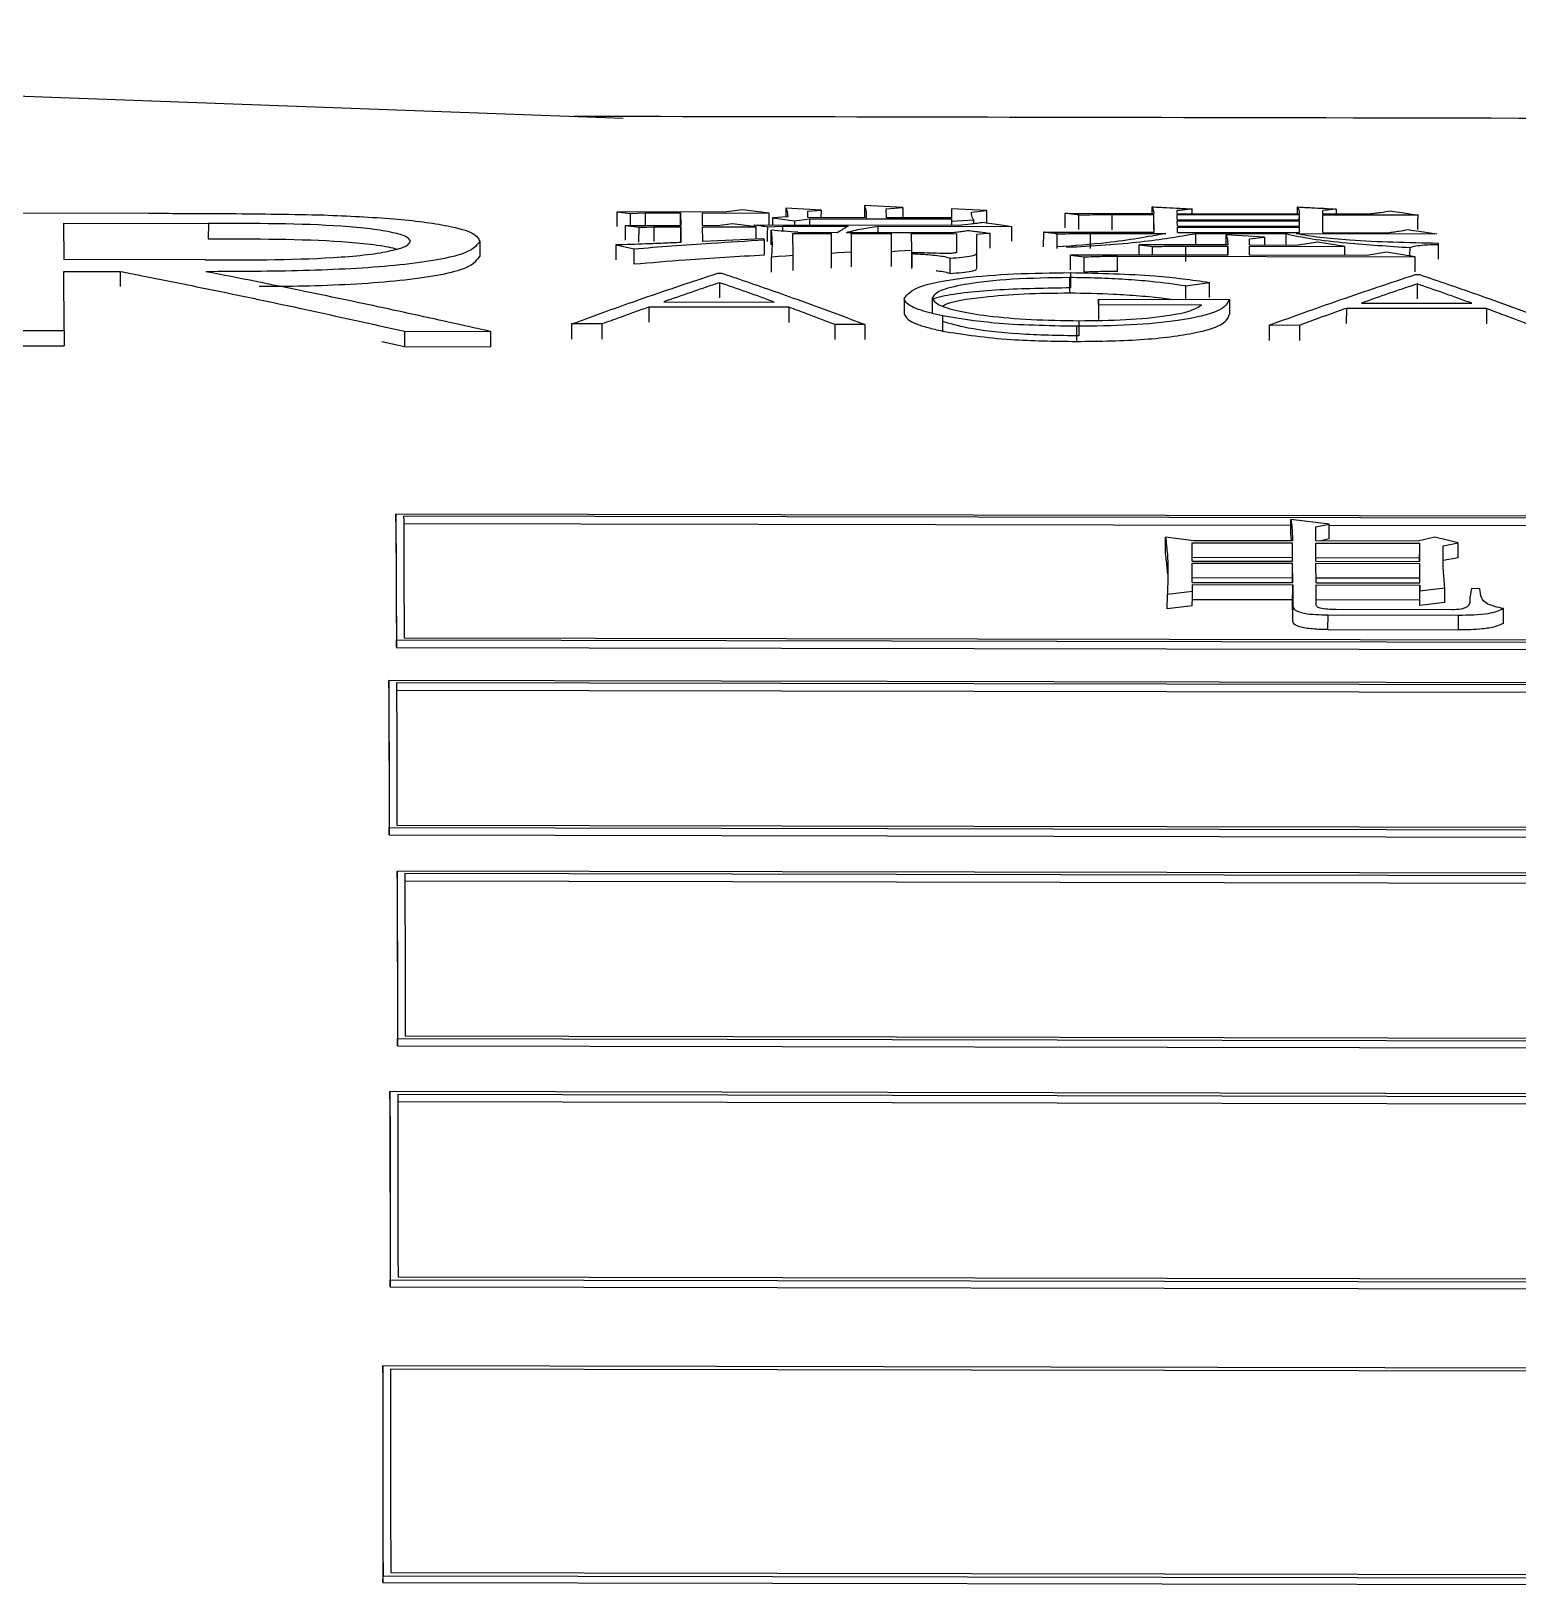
# Model space of a CAD drawing. Header units: millimetres. Extents: x 2320 to 4000, y 933 to 2121.
# Drawn here: x 2699.33 to 2708.94, y 1947.5 to 1957.56 of the extents above; entities that cross this region are included whole.
import ezdxf

# ---------------------------------------------------------------- set-up
doc = ezdxf.new("R2010")
doc.units = ezdxf.units.MM

msp = doc.modelspace()

# ---------------------------------------------------------------- linework, layer by layer
at = {"color": 7, "linetype": 'Continuous', "lineweight": 25}
for p, q in [((2687.841, 1957.558), (2703.156, 1956.994)), ((2704.965, 1956.418), (2704.716, 1956.431)), ((2704.716, 1956.431), (2704.716, 1956.351)), ((2704.857, 1956.409), (2704.965, 1956.418)), ((2706.577, 1956.379), (2706.577, 1956.421)), ((2707.518, 1956.377), (2707.518, 1956.421)), ((2699.085, 1956.382), (2700.085, 1956.38)), ((2699.534, 1956.315), (2700.472, 1956.313)), ((2699.534, 1956.315), (2699.536, 1956.082)), ((2700.472, 1956.313), (2700.471, 1956.214)), ((2703.116, 1956.389), (2703.203, 1956.378)), ((2703.808, 1956.388), (2703.116, 1956.389)), ((2703.116, 1956.295), (2703.116, 1956.389)), ((2703.202, 1956.3), (2703.203, 1956.378)), ((2703.3, 1956.382), (2703.527, 1956.382)), ((2703.3, 1956.3), (2703.3, 1956.382)), ((2703.527, 1956.382), (2703.528, 1956.3)), ((2703.668, 1956.382), (2704.1, 1956.381)), ((2703.669, 1956.3), (2703.668, 1956.382)), ((2703.927, 1956.403), (2703.808, 1956.388)), ((2704.1, 1956.381), (2703.927, 1956.403)), ((2704.22, 1956.356), (2704.122, 1956.351)), ((2704.122, 1956.351), (2704.122, 1956.304)), ((2704.122, 1956.351), (2704.263, 1956.332)), ((2704.436, 1956.399), (2704.208, 1956.413)), ((2704.208, 1956.413), (2704.208, 1956.355)), ((2704.263, 1956.332), (2704.36, 1956.345)), ((2704.263, 1956.332), (2704.263, 1956.304)), ((2704.349, 1956.394), (2704.436, 1956.399)), ((2704.35, 1956.352), (2704.349, 1956.394)), ((2704.728, 1956.351), (2704.35, 1956.352)), ((2704.36, 1956.345), (2704.36, 1956.304)), ((2704.36, 1956.345), (2705.28, 1956.343)), ((2704.436, 1956.399), (2704.435, 1956.351)), ((2704.858, 1956.351), (2704.857, 1956.409)), ((2705.28, 1956.35), (2704.858, 1956.351)), ((2705.279, 1956.409), (2705.28, 1956.35)), ((2705.506, 1956.397), (2705.279, 1956.409)), ((2705.279, 1956.409), (2705.279, 1956.35)), ((2705.28, 1956.343), (2705.28, 1956.302)), ((2705.28, 1956.343), (2705.28, 1956.329)), ((2705.28, 1956.329), (2705.421, 1956.337)), ((2705.28, 1956.329), (2705.28, 1956.302)), ((2705.409, 1956.386), (2705.506, 1956.397)), ((2705.421, 1956.337), (2705.421, 1956.314)), ((2706.015, 1956.38), (2706.588, 1956.379)), ((2706.015, 1956.285), (2706.015, 1956.38)), ((2706.102, 1956.274), (2706.102, 1956.369)), ((2706.318, 1956.373), (2706.588, 1956.372)), ((2706.318, 1956.273), (2706.318, 1956.373)), ((2706.59, 1956.257), (2706.588, 1956.372)), ((2706.588, 1956.277), (2706.588, 1956.372)), ((2706.74, 1956.378), (2706.74, 1956.397)), ((2706.74, 1956.378), (2707.529, 1956.377)), ((2706.74, 1956.372), (2707.53, 1956.37)), ((2706.74, 1956.339), (2706.74, 1956.372)), ((2706.74, 1956.339), (2707.53, 1956.337)), ((2706.74, 1956.332), (2707.53, 1956.33)), ((2706.741, 1956.298), (2706.74, 1956.332)), ((2706.837, 1956.378), (2706.837, 1956.408)), ((2707.529, 1956.337), (2707.53, 1956.37)), ((2707.53, 1956.337), (2707.53, 1956.37)), ((2707.53, 1956.297), (2707.53, 1956.33)), ((2707.53, 1956.297), (2707.53, 1956.33)), ((2707.681, 1956.377), (2707.681, 1956.398)), ((2707.681, 1956.377), (2707.984, 1956.376)), ((2707.681, 1956.37), (2708.298, 1956.369)), ((2707.682, 1956.255), (2707.681, 1956.37)), ((2707.767, 1956.407), (2707.767, 1956.377)), ((2703.171, 1956.301), (2703.258, 1956.289)), ((2703.171, 1956.301), (2703.528, 1956.3)), ((2703.171, 1956.205), (2703.171, 1956.301)), ((2703.257, 1956.194), (2703.258, 1956.289)), ((2703.355, 1956.293), (2703.528, 1956.293)), ((2703.355, 1956.198), (2703.355, 1956.293)), ((2703.528, 1956.293), (2703.529, 1956.191)), ((2703.766, 1956.299), (2703.669, 1956.3)), ((2703.669, 1956.292), (2704.015, 1956.292)), ((2703.67, 1956.197), (2703.669, 1956.292)), ((2704.059, 1956.214), (2703.67, 1956.197)), ((2703.863, 1956.312), (2703.766, 1956.299)), ((2704.015, 1956.292), (2703.863, 1956.312)), ((2704.004, 1956.305), (2705.324, 1956.302)), ((2704.004, 1956.293), (2704.004, 1956.305)), ((2704.015, 1956.212), (2704.015, 1956.292)), ((2704.07, 1956.208), (2704.059, 1956.214)), ((2704.112, 1956.175), (2704.112, 1956.27)), ((2704.188, 1956.297), (2704.61, 1956.296)), ((2704.188, 1956.264), (2704.188, 1956.297)), ((2704.253, 1956.249), (2704.502, 1956.249)), ((2704.254, 1956.106), (2704.253, 1956.249)), ((2704.286, 1956.257), (2704.545, 1956.256)), ((2704.503, 1956.12), (2704.502, 1956.249)), ((2704.502, 1956.153), (2704.502, 1956.249)), ((2704.599, 1956.256), (2705.281, 1956.255)), ((2704.632, 1956.249), (2704.891, 1956.248)), ((2704.633, 1956.129), (2704.632, 1956.249)), ((2704.804, 1956.256), (2704.805, 1956.296)), ((2704.805, 1956.296), (2705.67, 1956.294)), ((2704.892, 1956.131), (2704.891, 1956.248)), ((2704.891, 1956.153), (2704.891, 1956.248)), ((2705.021, 1956.248), (2705.313, 1956.247)), ((2705.022, 1956.139), (2705.021, 1956.248)), ((2705.314, 1956.128), (2705.313, 1956.247)), ((2705.313, 1956.152), (2705.313, 1956.247)), ((2705.444, 1956.123), (2705.443, 1956.243)), ((2705.875, 1956.163), (2705.876, 1956.258)), ((2705.876, 1956.258), (2706.59, 1956.257)), ((2705.962, 1956.151), (2705.962, 1956.246)), ((2706.178, 1956.151), (2706.179, 1956.25)), ((2706.179, 1956.25), (2706.665, 1956.249)), ((2706.741, 1956.298), (2707.53, 1956.297)), ((2706.741, 1956.291), (2707.53, 1956.289)), ((2706.741, 1956.256), (2706.741, 1956.291)), ((2706.741, 1956.256), (2707.531, 1956.255)), ((2706.86, 1956.176), (2706.86, 1956.249)), ((2706.86, 1956.249), (2707.444, 1956.248)), ((2707.304, 1956.226), (2707.055, 1956.241)), ((2707.055, 1956.175), (2707.055, 1956.241)), ((2707.207, 1956.214), (2707.304, 1956.226)), ((2707.207, 1956.175), (2707.207, 1956.214)), ((2707.304, 1956.226), (2707.304, 1956.175)), ((2707.444, 1956.174), (2707.444, 1956.248)), ((2707.509, 1956.248), (2708.418, 1956.246)), ((2707.531, 1956.255), (2707.53, 1956.289)), ((2707.53, 1956.255), (2707.53, 1956.289)), ((2707.682, 1956.255), (2708.104, 1956.254)), ((2702.227, 1956.198), (2702.227, 1956.1)), ((2703.107, 1956.175), (2703.107, 1956.079)), ((2703.107, 1956.175), (2703.226, 1956.149)), ((2703.226, 1956.05), (2703.226, 1956.149)), ((2704.069, 1956.112), (2704.07, 1956.208)), ((2704.503, 1956.024), (2704.503, 1956.12)), ((2704.892, 1956.035), (2704.892, 1956.131)), ((2705.022, 1956.125), (2705.022, 1956.119)), ((2705.022, 1956.125), (2705.022, 1956.029)), ((2705.022, 1956.023), (2705.022, 1956.119)), ((2705.444, 1956.027), (2705.444, 1956.123)), ((2706.493, 1956.176), (2706.58, 1956.164)), ((2707.066, 1956.175), (2706.493, 1956.176)), ((2706.493, 1956.11), (2706.493, 1956.176)), ((2706.58, 1956.109), (2706.58, 1956.164)), ((2706.796, 1956.168), (2707.066, 1956.168)), ((2706.796, 1956.069), (2706.796, 1956.168)), ((2707.066, 1956.168), (2707.067, 1956.109)), ((2707.066, 1956.109), (2707.066, 1956.168)), ((2707.207, 1956.175), (2707.521, 1956.174)), ((2707.207, 1956.167), (2707.824, 1956.166)), ((2707.208, 1956.108), (2707.207, 1956.167)), ((2707.65, 1956.194), (2707.521, 1956.174)), ((2707.824, 1956.166), (2707.65, 1956.194)), ((2707.823, 1956.107), (2707.824, 1956.166)), ((2708.094, 1956.129), (2707.965, 1956.107)), ((2708.279, 1956.098), (2708.094, 1956.129)), ((2708.429, 1956.179), (2708.429, 1956.185)), ((2708.429, 1956.083), (2708.429, 1956.179)), ((2700.452, 1956.079), (2699.536, 1956.082)), ((2704.114, 1956), (2704.114, 1956.097)), ((2705.271, 1955.993), (2705.271, 1956.09)), ((2706.05, 1956.014), (2706.05, 1956.11)), ((2706.05, 1956.11), (2706.137, 1956.098)), ((2707.067, 1956.109), (2706.05, 1956.11)), ((2706.137, 1956.001), (2706.137, 1956.098)), ((2706.353, 1956.003), (2706.353, 1956.102)), ((2706.353, 1956.102), (2708.279, 1956.098)), ((2707.965, 1956.107), (2707.208, 1956.108)), ((2699.537, 1956.004), (2699.901, 1956.004)), ((2699.54, 1955.621), (2699.537, 1956.004)), ((2699.901, 1956.004), (2699.901, 1955.907)), ((2703.768, 1955.992), (2703.794, 1955.992)), ((2703.779, 1955.931), (2703.779, 1955.834)), ((2706.043, 1955.964), (2706.043, 1955.865)), ((2706.049, 1955.996), (2706.049, 1955.897)), ((2706.794, 1955.91), (2706.948, 1955.933)), ((2706.948, 1955.836), (2706.948, 1955.933)), ((2708.281, 1955.984), (2708.306, 1955.984)), ((2708.292, 1955.923), (2708.292, 1955.826)), ((2704.974, 1955.83), (2704.974, 1955.732)), ((2705.154, 1955.831), (2705.154, 1955.733)), ((2706.231, 1955.79), (2706.231, 1955.824)), ((2706.231, 1955.824), (2707.077, 1955.822)), ((2706.231, 1955.824), (2706.231, 1955.726)), ((2707.077, 1955.822), (2707.077, 1955.725)), ((2703.321, 1955.773), (2703.321, 1955.676)), ((2704.228, 1955.772), (2703.321, 1955.773)), ((2703.418, 1955.808), (2704.133, 1955.806)), ((2705.22, 1955.716), (2705.22, 1955.618)), ((2706.231, 1955.79), (2706.898, 1955.788)), ((2706.231, 1955.79), (2706.231, 1955.692)), ((2707.834, 1955.765), (2707.833, 1955.667)), ((2708.74, 1955.763), (2707.834, 1955.765)), ((2707.931, 1955.799), (2708.646, 1955.798)), ((2699.091, 1955.622), (2699.54, 1955.621)), ((2701.741, 1955.617), (2701.741, 1955.519)), ((2701.741, 1955.617), (2702.296, 1955.616)), ((2702.822, 1955.664), (2702.821, 1955.566)), ((2703.018, 1955.664), (2702.822, 1955.664)), ((2704.524, 1955.661), (2704.524, 1955.563)), ((2704.719, 1955.661), (2704.524, 1955.661)), ((2706.087, 1955.649), (2706.087, 1955.551)), ((2706.103, 1955.685), (2706.103, 1955.587)), ((2707.53, 1955.655), (2707.334, 1955.656)), ((2707.334, 1955.656), (2707.334, 1955.558)), ((2699.091, 1955.523), (2699.539, 1955.523)), ((2701.594, 1955.551), (2701.741, 1955.519)), ((2701.741, 1955.519), (2702.296, 1955.517)), ((2723.668, 1954.393), (2701.685, 1954.434)), ((2723.618, 1954.381), (2701.735, 1954.422)), ((2701.685, 1954.384), (2701.688, 1953.572)), ((2701.735, 1954.374), (2707.474, 1954.363)), ((2707.723, 1954.37), (2707.474, 1954.399)), ((2707.636, 1954.352), (2707.723, 1954.37)), ((2707.637, 1954.261), (2707.636, 1954.352)), ((2707.723, 1954.362), (2710.752, 1954.357)), ((2706.847, 1954.262), (2706.663, 1954.286)), ((2706.836, 1954.249), (2707.485, 1954.248)), ((2706.837, 1954.131), (2706.836, 1954.249)), ((2707.485, 1954.261), (2706.847, 1954.262)), ((2707.486, 1954.13), (2707.485, 1954.248)), ((2708.297, 1954.259), (2707.637, 1954.261)), ((2707.637, 1954.247), (2708.308, 1954.246)), ((2707.637, 1954.13), (2707.637, 1954.247)), ((2707.723, 1954.274), (2707.659, 1954.26)), ((2708.405, 1954.285), (2708.297, 1954.259)), ((2708.308, 1954.128), (2708.308, 1954.246)), ((2708.556, 1954.248), (2708.405, 1954.285)), ((2708.459, 1954.23), (2708.556, 1954.248)), ((2707.485, 1954.151), (2706.837, 1954.153)), ((2706.837, 1954.131), (2707.486, 1954.13)), ((2706.837, 1954.118), (2707.486, 1954.116)), ((2706.837, 1953.992), (2706.837, 1954.118)), ((2707.485, 1954.13), (2707.485, 1954.151)), ((2707.487, 1953.991), (2707.486, 1954.116)), ((2708.307, 1954.15), (2707.637, 1954.151)), ((2707.637, 1954.13), (2708.308, 1954.128)), ((2707.637, 1954.116), (2708.308, 1954.115)), ((2707.638, 1953.99), (2707.637, 1954.116)), ((2708.307, 1954.128), (2708.307, 1954.15)), ((2708.309, 1953.989), (2708.308, 1954.115)), ((2708.556, 1954.152), (2708.459, 1954.134)), ((2707.486, 1954.02), (2706.837, 1954.022)), ((2707.486, 1953.991), (2707.486, 1954.02)), ((2708.308, 1954.019), (2707.637, 1954.02)), ((2708.308, 1953.989), (2708.308, 1954.019)), ((2706.675, 1953.821), (2706.676, 1953.917)), ((2706.676, 1953.917), (2706.838, 1953.936)), ((2706.837, 1953.992), (2707.487, 1953.991)), ((2706.838, 1953.978), (2707.487, 1953.977)), ((2706.838, 1953.936), (2706.838, 1953.978)), ((2707.487, 1953.977), (2707.487, 1953.84)), ((2707.638, 1953.99), (2708.309, 1953.989)), ((2707.638, 1953.977), (2708.309, 1953.975)), ((2707.639, 1953.848), (2707.638, 1953.977)), ((2708.309, 1953.975), (2708.309, 1953.939)), ((2708.309, 1953.939), (2708.471, 1953.958)), ((2708.309, 1953.843), (2708.309, 1953.939)), ((2708.698, 1953.952), (2708.644, 1953.953)), ((2706.837, 1953.841), (2706.675, 1953.821)), ((2706.838, 1953.882), (2707.486, 1953.881)), ((2707.487, 1953.744), (2707.486, 1953.881)), ((2707.487, 1953.744), (2707.487, 1953.84)), ((2707.638, 1953.881), (2708.308, 1953.879)), ((2708.515, 1953.815), (2707.768, 1953.817)), ((2708.309, 1953.843), (2708.308, 1953.879)), ((2708.471, 1953.863), (2708.309, 1953.843)), ((2708.85, 1953.727), (2708.85, 1953.823)), ((2707.714, 1953.687), (2707.715, 1953.783)), ((2707.715, 1953.783), (2708.558, 1953.781)), ((2708.558, 1953.685), (2708.558, 1953.781)), ((2701.688, 1953.573), (2701.688, 1953.621)), ((2701.688, 1953.621), (2723.671, 1953.58)), ((2701.738, 1953.634), (2723.621, 1953.593)), ((2707.714, 1953.687), (2708.558, 1953.685)), ((2701.688, 1953.572), (2723.671, 1953.531)), ((2723.622, 1953.317), (2701.639, 1953.358)), ((2701.639, 1953.309), (2701.642, 1952.36)), ((2723.572, 1953.303), (2701.689, 1953.344)), ((2701.689, 1953.296), (2723.572, 1953.255)), ((2701.642, 1952.36), (2701.642, 1952.407)), ((2701.642, 1952.407), (2723.625, 1952.366)), ((2701.692, 1952.423), (2723.575, 1952.382)), ((2701.642, 1952.36), (2723.625, 1952.319)), ((2701.693, 1952.079), (2701.693, 1952.125)), ((2723.676, 1952.084), (2701.693, 1952.125)), ((2723.626, 1952.068), (2701.743, 1952.109)), ((2701.693, 1952.078), (2701.696, 1950.996)), ((2701.743, 1952.062), (2723.626, 1952.022)), ((2701.696, 1950.996), (2701.696, 1951.042)), ((2701.696, 1951.042), (2723.679, 1951.001)), ((2701.696, 1950.996), (2723.679, 1950.955)), ((2701.746, 1951.059), (2723.629, 1951.018)), ((2723.629, 1950.658), (2701.646, 1950.699)), ((2701.646, 1950.653), (2701.649, 1949.437)), ((2701.696, 1950.635), (2723.579, 1950.594)), ((2723.579, 1950.64), (2701.697, 1950.68)), ((2701.649, 1949.482), (2723.632, 1949.442)), ((2701.649, 1949.437), (2701.649, 1949.482)), ((2701.699, 1949.502), (2723.582, 1949.461)), ((2701.649, 1949.437), (2723.632, 1949.397)), ((2713.582, 1948.903), (2701.6, 1948.925)), ((2701.6, 1948.881), (2701.601, 1947.525)), ((2713.533, 1948.883), (2701.65, 1948.905)), ((2701.601, 1947.525), (2701.602, 1947.568)), ((2701.602, 1947.568), (2713.584, 1947.546)), ((2701.652, 1947.59), (2713.534, 1947.568)), ((2701.601, 1947.525), (2713.584, 1947.503))]:
    msp.add_line(p, q, dxfattribs=at)
at = {"color": 7, "linetype": 'Continuous', "lineweight": 25, "flags": 128}
for points in [[(2704.965, 1956.418), (2704.965, 1956.362), (2704.965, 1956.35)], [(2703.203, 1956.378), (2703.251, 1956.38), (2703.3, 1956.382)], [(2703.527, 1956.3), (2703.527, 1956.338), (2703.527, 1956.382)], [(2704.1, 1956.304), (2704.1, 1956.337), (2704.1, 1956.381)], [(2705.506, 1956.397), (2705.506, 1956.341), (2705.506, 1956.319)], [(2708.297, 1956.274), (2708.297, 1956.325), (2708.298, 1956.369)], [(2703.258, 1956.289), (2703.306, 1956.291), (2703.355, 1956.293)], [(2703.528, 1956.198), (2703.528, 1956.249), (2703.528, 1956.293)], [(2704.09, 1956.198), (2704.09, 1956.25), (2704.091, 1956.293)], [(2704.091, 1956.293), (2704.139, 1956.295), (2704.188, 1956.297)], [(2705.53, 1956.25), (2705.508, 1956.248), (2705.486, 1956.246), (2705.465, 1956.244), (2705.443, 1956.243)], [(2705.529, 1956.155), (2705.53, 1956.206), (2705.53, 1956.25)], [(2705.67, 1956.199), (2705.67, 1956.251), (2705.67, 1956.294)], [(2704.633, 1956.129), (2704.587, 1956.126), (2704.545, 1956.123), (2704.503, 1956.12)], [(2704.633, 1956.033), (2704.633, 1956.085), (2704.633, 1956.129)], [(2705.022, 1956.139), (2704.975, 1956.136), (2704.934, 1956.134), (2704.892, 1956.131)], [(2705.022, 1956.043), (2705.022, 1956.096), (2705.022, 1956.139)], [(2708.245, 1956.104), (2708.245, 1956.114), (2708.246, 1956.158)], [(2704.254, 1956.106), (2704.208, 1956.103), (2704.161, 1956.1), (2704.114, 1956.097)], [(2704.254, 1956.01), (2704.254, 1956.062), (2704.254, 1956.106)], [(2708.278, 1956.002), (2708.278, 1956.055), (2708.279, 1956.098)], [(2706.794, 1955.91), (2706.794, 1955.861), (2706.794, 1955.823)], [(2704.228, 1955.772), (2704.227, 1955.717), (2704.227, 1955.674)], [(2708.74, 1955.763), (2708.74, 1955.708), (2708.74, 1955.665)], [(2699.54, 1955.621), (2699.539, 1955.566), (2699.539, 1955.523)], [(2702.296, 1955.616), (2702.296, 1955.561), (2702.296, 1955.517)], [(2703.018, 1955.664), (2703.017, 1955.609), (2703.017, 1955.566)], [(2704.719, 1955.661), (2704.719, 1955.606), (2704.719, 1955.563)], [(2707.53, 1955.655), (2707.53, 1955.6), (2707.53, 1955.557)], [(2701.685, 1954.385), (2701.685, 1954.412), (2701.685, 1954.434)], [(2707.474, 1954.303), (2707.474, 1954.357), (2707.474, 1954.399)], [(2707.723, 1954.274), (2707.723, 1954.328), (2707.723, 1954.37)], [(2706.663, 1954.19), (2706.663, 1954.244), (2706.663, 1954.286)], [(2707.485, 1954.151), (2707.485, 1954.205), (2707.485, 1954.248)], [(2708.307, 1954.15), (2708.308, 1954.204), (2708.308, 1954.246)], [(2708.556, 1954.152), (2708.556, 1954.206), (2708.556, 1954.248)], [(2707.486, 1954.02), (2707.486, 1954.074), (2707.486, 1954.116)], [(2708.308, 1954.019), (2708.308, 1954.073), (2708.308, 1954.115)], [(2706.837, 1953.841), (2706.838, 1953.894), (2706.838, 1953.936)], [(2707.486, 1953.881), (2707.487, 1953.935), (2707.487, 1953.977)], [(2708.308, 1953.879), (2708.309, 1953.933), (2708.309, 1953.975)], [(2708.471, 1953.863), (2708.471, 1953.916), (2708.471, 1953.958)], [(2701.639, 1953.31), (2701.639, 1953.337), (2701.639, 1953.358)], [(2701.646, 1950.653), (2701.646, 1950.678), (2701.646, 1950.699)], [(2701.6, 1948.881), (2701.6, 1948.906), (2701.6, 1948.925)]]:
    msp.add_lwpolyline(points, dxfattribs=at)
at = {"color": 7, "linetype": 'Continuous', "lineweight": 25}
for points, knots in [([(2724.854, 1956.966), (2722.813, 1956.97), (2716.985, 1956.98), (2709.634, 1956.992), (2704.337, 1957.003), (2702.833, 1957.006)], [0, 0, 0, 0, 0.278431, 0.79507, 1, 1, 1, 1]), ([(2704.716, 1956.431), (2704.721, 1956.417), (2704.726, 1956.396), (2704.728, 1956.369), (2704.728, 1956.357), (2704.728, 1956.351)], [0, 0, 0, 0, 0.563227, 0.781607, 1, 1, 1, 1]), ([(2706.577, 1956.421), (2706.579, 1956.417), (2706.583, 1956.408), (2706.587, 1956.393), (2706.588, 1956.384), (2706.588, 1956.379)], [0, 0, 0, 0, 0.319584, 0.659717, 1, 1, 1, 1]), ([(2706.577, 1956.421), (2706.608, 1956.42), (2706.667, 1956.417), (2706.754, 1956.412), (2706.809, 1956.409), (2706.837, 1956.408)], [0, 0, 0, 0, 0.360405, 0.680202, 1, 1, 1, 1]), ([(2707.518, 1956.421), (2707.521, 1956.416), (2707.525, 1956.407), (2707.528, 1956.392), (2707.529, 1956.382), (2707.529, 1956.377)], [0, 0, 0, 0, 0.314478, 0.657155, 1, 1, 1, 1]), ([(2707.518, 1956.421), (2707.549, 1956.419), (2707.606, 1956.416), (2707.689, 1956.412), (2707.741, 1956.409), (2707.767, 1956.407)], [0, 0, 0, 0, 0.374011, 0.687006, 1, 1, 1, 1]), ([(2700.085, 1956.38), (2700.144, 1956.38), (2700.32, 1956.379), (2700.699, 1956.378), (2701.017, 1956.373), (2701.218, 1956.369)], [0, 0, 0, 0, 0.155322, 0.465997, 1, 1, 1, 1]), ([(2701.779, 1956.199), (2701.774, 1956.209), (2701.763, 1956.229), (2701.668, 1956.256), (2701.527, 1956.28), (2701.147, 1956.314), (2700.771, 1956.314), (2700.472, 1956.313)], [0, 0, 0, 0, 0.1127199, 0.2273232, 0.3542171, 0.4847985, 1, 1, 1, 1]), ([(2701.218, 1956.369), (2701.374, 1956.362), (2701.681, 1956.349), (2702.015, 1956.305), (2702.202, 1956.253), (2702.219, 1956.216), (2702.227, 1956.198)], [0, 0, 0, 0, 0.291809, 0.574032, 0.788676, 1, 1, 1, 1]), ([(2704.208, 1956.413), (2704.21, 1956.407), (2704.214, 1956.397), (2704.219, 1956.378), (2704.219, 1956.364), (2704.22, 1956.356)], [0, 0, 0, 0, 0.284728, 0.569467, 1, 1, 1, 1]), ([(2705.324, 1956.302), (2705.351, 1956.305), (2705.391, 1956.31), (2705.445, 1956.317), (2705.472, 1956.32), (2705.486, 1956.322)], [0, 0, 0, 0, 0.5, 0.75, 1, 1, 1, 1]), ([(2705.421, 1956.337), (2705.418, 1956.343), (2705.413, 1956.355), (2705.409, 1956.371), (2705.409, 1956.381), (2705.409, 1956.386)], [0, 0, 0, 0, 0.370983, 0.685388, 1, 1, 1, 1]), ([(2705.486, 1956.322), (2705.509, 1956.318), (2705.552, 1956.312), (2705.613, 1956.303), (2705.651, 1956.297), (2705.67, 1956.294)], [0, 0, 0, 0, 0.382288, 0.691144, 1, 1, 1, 1]), ([(2706.102, 1956.369), (2706.089, 1956.37), (2706.069, 1956.373), (2706.04, 1956.377), (2706.023, 1956.379), (2706.015, 1956.38)], [0, 0, 0, 0, 0.428361, 0.71418, 1, 1, 1, 1]), ([(2706.102, 1956.369), (2706.141, 1956.37), (2706.213, 1956.372), (2706.286, 1956.372), (2706.318, 1956.373)], [0, 0, 0, 0, 0.558835, 1, 1, 1, 1]), ([(2706.837, 1956.408), (2706.824, 1956.406), (2706.801, 1956.404), (2706.769, 1956.4), (2706.749, 1956.398), (2706.74, 1956.397)], [0, 0, 0, 0, 0.400148, 0.700074, 1, 1, 1, 1]), ([(2707.767, 1956.407), (2707.76, 1956.407), (2707.746, 1956.405), (2707.724, 1956.403), (2707.702, 1956.4), (2707.688, 1956.399), (2707.681, 1956.398)], [0, 0, 0, 0, 0.25, 0.5, 0.75, 1, 1, 1, 1]), ([(2707.984, 1956.376), (2707.996, 1956.378), (2708.02, 1956.381), (2708.066, 1956.387), (2708.101, 1956.392), (2708.124, 1956.395)], [0, 0, 0, 0, 0.25461, 0.509219, 1, 1, 1, 1]), ([(2708.124, 1956.395), (2708.147, 1956.391), (2708.187, 1956.385), (2708.245, 1956.377), (2708.28, 1956.371), (2708.298, 1956.369)], [0, 0, 0, 0, 0.393554, 0.696777, 1, 1, 1, 1]), ([(2700.471, 1956.214), (2700.773, 1956.215), (2701.15, 1956.215), (2701.524, 1956.181), (2701.643, 1956.163), (2701.681, 1956.151), (2701.689, 1956.148)], [0, 0, 0, 0, 0.64047, 0.802747, 0.960385, 1, 1, 1, 1]), ([(2704.004, 1956.305), (2704.018, 1956.303), (2704.047, 1956.299), (2704.076, 1956.295), (2704.091, 1956.293)], [0, 0, 0, 0, 0.5, 1, 1, 1, 1]), ([(2704.112, 1956.27), (2704.114, 1956.26), (2704.117, 1956.227), (2704.12, 1956.17), (2704.116, 1956.121), (2704.114, 1956.097)], [0, 0, 0, 0, 0.183884, 0.591879, 1, 1, 1, 1]), ([(2704.286, 1956.257), (2704.257, 1956.259), (2704.199, 1956.263), (2704.141, 1956.268), (2704.112, 1956.27)], [0, 0, 0, 0, 0.5, 1, 1, 1, 1]), ([(2704.61, 1956.296), (2704.599, 1956.29), (2704.577, 1956.276), (2704.556, 1956.263), (2704.545, 1956.256)], [0, 0, 0, 0, 0.5, 1, 1, 1, 1]), ([(2704.599, 1956.256), (2704.631, 1956.264), (2704.687, 1956.279), (2704.768, 1956.291), (2704.805, 1956.296)], [0, 0, 0, 0, 0.556261, 1, 1, 1, 1]), ([(2705.281, 1956.255), (2705.293, 1956.256), (2705.317, 1956.26), (2705.353, 1956.264), (2705.377, 1956.267), (2705.389, 1956.269)], [0, 0, 0, 0, 0.3426926, 0.6713463, 1, 1, 1, 1]), ([(2705.389, 1956.269), (2705.401, 1956.267), (2705.426, 1956.264), (2705.473, 1956.258), (2705.507, 1956.253), (2705.53, 1956.25)], [0, 0, 0, 0, 0.2636067, 0.5272133, 1, 1, 1, 1]), ([(2705.962, 1956.246), (2705.95, 1956.248), (2705.929, 1956.251), (2705.9, 1956.255), (2705.884, 1956.257), (2705.876, 1956.258)], [0, 0, 0, 0, 0.428361, 0.71418, 1, 1, 1, 1]), ([(2705.962, 1956.246), (2706.002, 1956.247), (2706.073, 1956.25), (2706.146, 1956.25), (2706.179, 1956.25)], [0, 0, 0, 0, 0.558835, 1, 1, 1, 1]), ([(2706.665, 1956.249), (2706.548, 1956.227), (2706.353, 1956.191), (2706.073, 1956.17), (2705.962, 1956.162)], [0, 0, 0, 0, 0.602165, 1, 1, 1, 1]), ([(2706.024, 1956.16), (2706.192, 1956.17), (2706.518, 1956.19), (2706.748, 1956.23), (2706.86, 1956.249)], [0, 0, 0, 0, 0.513657, 1, 1, 1, 1]), ([(2707.055, 1956.241), (2707.058, 1956.23), (2707.064, 1956.214), (2707.066, 1956.192), (2707.066, 1956.181), (2707.066, 1956.175)], [0, 0, 0, 0, 0.4948491, 0.7474119, 1, 1, 1, 1]), ([(2707.444, 1956.248), (2707.496, 1956.236), (2707.601, 1956.213), (2707.883, 1956.183), (2708.108, 1956.167), (2708.246, 1956.158)], [0, 0, 0, 0, 0.271719, 0.55196, 1, 1, 1, 1]), ([(2708.429, 1956.185), (2708.233, 1956.189), (2707.961, 1956.195), (2707.656, 1956.222), (2707.558, 1956.239), (2707.509, 1956.248)], [0, 0, 0, 0, 0.568218, 0.786772, 1, 1, 1, 1]), ([(2708.104, 1956.254), (2708.115, 1956.256), (2708.138, 1956.259), (2708.182, 1956.266), (2708.213, 1956.271), (2708.234, 1956.274)], [0, 0, 0, 0, 0.264853, 0.529706, 1, 1, 1, 1]), ([(2708.234, 1956.274), (2708.257, 1956.27), (2708.3, 1956.264), (2708.361, 1956.255), (2708.399, 1956.249), (2708.418, 1956.246)], [0, 0, 0, 0, 0.382288, 0.691144, 1, 1, 1, 1]), ([(2700.452, 1956.079), (2700.757, 1956.078), (2701.139, 1956.078), (2701.528, 1956.114), (2701.672, 1956.14), (2701.763, 1956.169), (2701.774, 1956.189), (2701.779, 1956.199)], [0, 0, 0, 0, 0.51513, 0.645771, 0.772701, 0.88717, 1, 1, 1, 1]), ([(2702.227, 1956.198), (2702.205, 1956.169), (2702.17, 1956.124), (2701.932, 1956.072), (2701.602, 1956.03), (2701.086, 1956.004), (2700.667, 1956.003), (2700.456, 1956.002)], [0, 0, 0, 0, 0.226303, 0.352527, 0.482339, 0.739087, 1, 1, 1, 1]), ([(2703.529, 1956.191), (2703.491, 1956.189), (2703.416, 1956.186), (2703.276, 1956.18), (2703.172, 1956.177), (2703.107, 1956.175)], [0, 0, 0, 0, 0.270954, 0.541932, 1, 1, 1, 1]), ([(2703.226, 1956.149), (2703.307, 1956.156), (2703.467, 1956.171), (2703.754, 1956.189), (2703.955, 1956.201), (2704.07, 1956.208)], [0, 0, 0, 0, 0.300714, 0.59903, 1, 1, 1, 1]), ([(2705.314, 1956.128), (2705.313, 1956.127), (2705.311, 1956.125), (2705.302, 1956.123), (2705.286, 1956.121), (2705.246, 1956.119), (2705.156, 1956.122), (2705.075, 1956.124), (2705.022, 1956.125)], [0, 0, 0, 0, 0.049797, 0.100838, 0.163849, 0.229314, 0.492568, 1, 1, 1, 1]), ([(2705.022, 1956.119), (2705.058, 1956.117), (2705.116, 1956.114), (2705.188, 1956.107), (2705.24, 1956.1), (2705.261, 1956.093), (2705.271, 1956.09)], [0, 0, 0, 0, 0.34869, 0.570906, 0.788288, 1, 1, 1, 1]), ([(2705.271, 1956.09), (2705.323, 1956.093), (2705.394, 1956.099), (2705.441, 1956.113), (2705.443, 1956.119), (2705.444, 1956.123)], [0, 0, 0, 0, 0.572838, 0.788051, 1, 1, 1, 1]), ([(2706.58, 1956.164), (2706.619, 1956.165), (2706.691, 1956.168), (2706.764, 1956.168), (2706.796, 1956.168)], [0, 0, 0, 0, 0.558835, 1, 1, 1, 1]), ([(2708.246, 1956.158), (2708.253, 1956.161), (2708.269, 1956.167), (2708.333, 1956.176), (2708.393, 1956.178), (2708.429, 1956.179)], [0, 0, 0, 0, 0.268716, 0.546829, 1, 1, 1, 1]), ([(2700.801, 1955.908), (2700.897, 1955.908), (2701.2, 1955.91), (2701.602, 1955.931), (2701.932, 1955.973), (2702.17, 1956.025), (2702.205, 1956.071), (2702.227, 1956.1)], [0, 0, 0, 0, 0.138201, 0.437734, 0.589124, 0.736275, 1, 1, 1, 1]), ([(2704.069, 1956.109), (2703.984, 1956.104), (2703.812, 1956.094), (2703.525, 1956.076), (2703.335, 1956.059), (2703.226, 1956.05)], [0, 0, 0, 0, 0.298424, 0.596867, 1, 1, 1, 1]), ([(2705.271, 1955.991), (2705.323, 1955.995), (2705.393, 1956), (2705.441, 1956.014), (2705.443, 1956.021), (2705.444, 1956.024)], [0, 0, 0, 0, 0.573022, 0.78817, 1, 1, 1, 1]), ([(2706.137, 1956.098), (2706.176, 1956.099), (2706.248, 1956.102), (2706.321, 1956.102), (2706.353, 1956.102)], [0, 0, 0, 0, 0.558835, 1, 1, 1, 1]), ([(2699.901, 1956.004), (2699.945, 1955.995), (2700.166, 1955.952), (2700.563, 1955.872), (2701.132, 1955.752), (2701.525, 1955.665), (2701.741, 1955.617)], [0, 0, 0, 0, 0.0719006, 0.3595044, 0.6471081, 1, 1, 1, 1]), ([(2702.296, 1955.616), (2702.252, 1955.625), (2702.031, 1955.675), (2701.635, 1955.762), (2701.065, 1955.882), (2700.673, 1955.96), (2700.456, 1956.002)], [0, 0, 0, 0, 0.071901, 0.359505, 0.647109, 1, 1, 1, 1]), ([(2702.822, 1955.664), (2702.853, 1955.675), (2703.007, 1955.732), (2703.242, 1955.816), (2703.526, 1955.913), (2703.687, 1955.966), (2703.768, 1955.992)], [0, 0, 0, 0, 0.0978573, 0.4892893, 0.744641, 1, 1, 1, 1]), ([(2703.779, 1955.931), (2703.748, 1955.921), (2703.687, 1955.9), (2703.566, 1955.859), (2703.477, 1955.828), (2703.418, 1955.808)], [0, 0, 0, 0, 0.2562, 0.512399, 1, 1, 1, 1]), ([(2704.133, 1955.806), (2704.102, 1955.817), (2704.042, 1955.839), (2703.924, 1955.881), (2703.836, 1955.911), (2703.779, 1955.931)], [0, 0, 0, 0, 0.2576544, 0.5153087, 1, 1, 1, 1]), ([(2703.794, 1955.992), (2703.824, 1955.982), (2703.976, 1955.931), (2704.206, 1955.85), (2704.484, 1955.749), (2704.641, 1955.69), (2704.719, 1955.661)], [0, 0, 0, 0, 0.0984235, 0.4921203, 0.7460566, 1, 1, 1, 1]), ([(2704.974, 1955.83), (2704.995, 1955.856), (2705.036, 1955.908), (2705.327, 1955.963), (2705.682, 1955.992), (2705.926, 1955.994), (2706.049, 1955.996)], [0, 0, 0, 0, 0.2666957, 0.542872, 0.7691791, 1, 1, 1, 1]), ([(2706.043, 1955.964), (2705.917, 1955.962), (2705.669, 1955.958), (2705.373, 1955.925), (2705.188, 1955.881), (2705.165, 1955.848), (2705.154, 1955.831)], [0, 0, 0, 0, 0.29177, 0.575659, 0.790646, 1, 1, 1, 1]), ([(2705.179, 1956.009), (2705.182, 1956.009), (2705.204, 1956.006), (2705.239, 1956.001), (2705.261, 1955.994), (2705.271, 1955.991)], [0, 0, 0, 0, 0.057194, 0.534908, 1, 1, 1, 1]), ([(2706.794, 1955.91), (2706.722, 1955.92), (2706.602, 1955.937), (2706.404, 1955.952), (2706.228, 1955.962), (2706.105, 1955.963), (2706.043, 1955.964)], [0, 0, 0, 0, 0.333819, 0.5539, 0.776247, 1, 1, 1, 1]), ([(2706.049, 1955.996), (2706.238, 1955.992), (2706.573, 1955.985), (2706.834, 1955.949), (2706.948, 1955.933)], [0, 0, 0, 0, 0.565607, 1, 1, 1, 1]), ([(2706.353, 1956.003), (2706.312, 1956.003), (2706.239, 1956.003), (2706.168, 1956), (2706.137, 1955.999)], [0, 0, 0, 0, 0.561086, 1, 1, 1, 1]), ([(2707.334, 1955.656), (2707.365, 1955.667), (2707.52, 1955.724), (2707.755, 1955.807), (2708.039, 1955.904), (2708.2, 1955.957), (2708.281, 1955.984)], [0, 0, 0, 0, 0.097857, 0.48929, 0.744641, 1, 1, 1, 1]), ([(2708.292, 1955.923), (2708.261, 1955.912), (2708.199, 1955.892), (2708.079, 1955.851), (2707.99, 1955.82), (2707.931, 1955.799)], [0, 0, 0, 0, 0.2562, 0.5124, 1, 1, 1, 1]), ([(2708.646, 1955.798), (2708.615, 1955.809), (2708.554, 1955.831), (2708.437, 1955.873), (2708.349, 1955.903), (2708.292, 1955.923)], [0, 0, 0, 0, 0.257655, 0.515309, 1, 1, 1, 1]), ([(2708.306, 1955.984), (2708.337, 1955.973), (2708.489, 1955.922), (2708.719, 1955.842), (2708.997, 1955.741), (2709.154, 1955.682), (2709.232, 1955.652)], [0, 0, 0, 0, 0.098424, 0.492121, 0.746057, 1, 1, 1, 1]), ([(2705.22, 1955.716), (2705.171, 1955.728), (2705.089, 1955.747), (2705.018, 1955.777), (2704.981, 1955.804), (2704.976, 1955.821), (2704.974, 1955.83)], [0, 0, 0, 0, 0.34549, 0.565421, 0.78323, 1, 1, 1, 1]), ([(2706.049, 1955.897), (2705.894, 1955.895), (2705.591, 1955.89), (2705.27, 1955.858), (2705.174, 1955.83), (2705.154, 1955.823)], [0, 0, 0, 0, 0.448895, 0.883632, 1, 1, 1, 1]), ([(2705.154, 1955.831), (2705.163, 1955.817), (2705.182, 1955.787), (2705.318, 1955.747), (2705.522, 1955.713), (2705.793, 1955.69), (2705.999, 1955.686), (2706.103, 1955.685)], [0, 0, 0, 0, 0.177039, 0.358021, 0.544463, 0.770382, 1, 1, 1, 1]), ([(2705.224, 1955.78), (2705.23, 1955.784), (2705.262, 1955.809), (2705.465, 1955.838), (2705.745, 1955.862), (2705.943, 1955.864), (2706.043, 1955.865)], [0, 0, 0, 0, 0.069443, 0.42034, 0.707712, 1, 1, 1, 1]), ([(2706.043, 1955.865), (2706.138, 1955.864), (2706.294, 1955.861), (2706.496, 1955.847), (2706.627, 1955.835), (2706.693, 1955.826), (2706.713, 1955.823)], [0, 0, 0, 0, 0.393733, 0.646435, 0.896024, 1, 1, 1, 1]), ([(2707.077, 1955.822), (2707.064, 1955.797), (2707.039, 1955.746), (2706.78, 1955.685), (2706.439, 1955.653), (2706.205, 1955.65), (2706.087, 1955.649)], [0, 0, 0, 0, 0.267465, 0.5423702, 0.7686044, 1, 1, 1, 1]), ([(2703.321, 1955.773), (2703.29, 1955.762), (2703.228, 1955.74), (2703.127, 1955.704), (2703.057, 1955.678), (2703.018, 1955.664)], [0, 0, 0, 0, 0.305312, 0.610624, 1, 1, 1, 1]), ([(2704.524, 1955.661), (2704.494, 1955.672), (2704.433, 1955.696), (2704.334, 1955.733), (2704.266, 1955.758), (2704.228, 1955.772)], [0, 0, 0, 0, 0.30712, 0.61424, 1, 1, 1, 1]), ([(2704.974, 1955.732), (2704.979, 1955.718), (2704.987, 1955.695), (2705.048, 1955.665), (2705.122, 1955.64), (2705.187, 1955.626), (2705.22, 1955.618)], [0, 0, 0, 0, 0.334778, 0.553599, 0.775175, 1, 1, 1, 1]), ([(2706.087, 1955.649), (2705.902, 1955.652), (2705.575, 1955.658), (2705.327, 1955.699), (2705.22, 1955.716)], [0, 0, 0, 0, 0.567481, 1, 1, 1, 1]), ([(2706.087, 1955.551), (2706.238, 1955.553), (2706.533, 1955.557), (2706.876, 1955.604), (2707.053, 1955.664), (2707.069, 1955.704), (2707.077, 1955.724)], [0, 0, 0, 0, 0.293346, 0.576042, 0.789757, 1, 1, 1, 1]), ([(2706.103, 1955.685), (2706.206, 1955.686), (2706.409, 1955.688), (2706.661, 1955.713), (2706.839, 1955.748), (2706.878, 1955.775), (2706.898, 1955.788)], [0, 0, 0, 0, 0.290738, 0.574908, 0.790761, 1, 1, 1, 1]), ([(2707.834, 1955.765), (2707.803, 1955.754), (2707.741, 1955.732), (2707.64, 1955.696), (2707.57, 1955.67), (2707.53, 1955.655)], [0, 0, 0, 0, 0.305312, 0.610624, 1, 1, 1, 1]), ([(2709.037, 1955.653), (2709.006, 1955.664), (2708.946, 1955.687), (2708.847, 1955.724), (2708.778, 1955.749), (2708.74, 1955.763)], [0, 0, 0, 0, 0.30712, 0.614241, 1, 1, 1, 1]), ([(2706.103, 1955.587), (2705.971, 1955.589), (2705.712, 1955.594), (2705.389, 1955.63), (2705.27, 1955.666), (2705.22, 1955.681)], [0, 0, 0, 0, 0.37177, 0.733499, 1, 1, 1, 1]), ([(2705.22, 1955.618), (2705.361, 1955.596), (2705.617, 1955.557), (2705.942, 1955.553), (2706.087, 1955.551)], [0, 0, 0, 0, 0.551186, 1, 1, 1, 1]), ([(2701.685, 1954.434), (2701.685, 1954.357), (2701.686, 1954.203), (2701.687, 1953.934), (2701.688, 1953.735), (2701.688, 1953.621)], [0, 0, 0, 0, 0.300085, 0.60017, 1, 1, 1, 1]), ([(2701.735, 1954.422), (2701.736, 1954.345), (2701.736, 1954.191), (2701.737, 1953.929), (2701.738, 1953.739), (2701.738, 1953.634)], [0, 0, 0, 0, 0.3096666, 0.6193332, 1, 1, 1, 1]), ([(2707.474, 1954.399), (2707.477, 1954.381), (2707.482, 1954.348), (2707.484, 1954.302), (2707.485, 1954.275), (2707.485, 1954.261)], [0, 0, 0, 0, 0.406806, 0.703385, 1, 1, 1, 1]), ([(2707.48, 1954.261), (2707.479, 1954.261), (2707.478, 1954.275), (2707.476, 1954.289), (2707.474, 1954.303)], [0, 0, 0, 0, 0.023108, 1, 1, 1, 1]), ([(2706.663, 1954.286), (2706.666, 1954.267), (2706.673, 1954.211), (2706.68, 1954.122), (2706.679, 1954.018), (2706.677, 1953.951), (2706.676, 1953.917)], [0, 0, 0, 0, 0.155938, 0.467831, 0.733898, 1, 1, 1, 1]), ([(2708.471, 1953.958), (2708.467, 1953.995), (2708.461, 1954.06), (2708.459, 1954.15), (2708.459, 1954.203), (2708.459, 1954.23)], [0, 0, 0, 0, 0.399782, 0.699877, 1, 1, 1, 1]), ([(2706.678, 1954.046), (2706.677, 1954.062), (2706.673, 1954.11), (2706.667, 1954.158), (2706.663, 1954.19)], [0, 0, 0, 0, 0.323116, 1, 1, 1, 1]), ([(2708.644, 1953.953), (2708.638, 1953.928), (2708.629, 1953.889), (2708.633, 1953.846), (2708.604, 1953.827), (2708.57, 1953.818), (2708.537, 1953.816), (2708.515, 1953.815)], [0, 0, 0, 0, 0.493024, 0.749907, 0.815172, 0.882174, 1, 1, 1, 1]), ([(2708.85, 1953.823), (2708.812, 1953.832), (2708.737, 1953.85), (2708.7, 1953.899), (2708.699, 1953.932), (2708.698, 1953.952)], [0, 0, 0, 0, 0.287878, 0.565058, 1, 1, 1, 1]), ([(2707.487, 1953.84), (2707.489, 1953.831), (2707.493, 1953.813), (2707.555, 1953.792), (2707.636, 1953.784), (2707.688, 1953.783), (2707.715, 1953.783)], [0, 0, 0, 0, 0.2667337, 0.5409494, 0.7687529, 1, 1, 1, 1]), ([(2707.768, 1953.817), (2707.75, 1953.817), (2707.713, 1953.818), (2707.665, 1953.824), (2707.641, 1953.836), (2707.639, 1953.844), (2707.639, 1953.848)], [0, 0, 0, 0, 0.293264, 0.577265, 0.790625, 1, 1, 1, 1]), ([(2708.558, 1953.781), (2708.626, 1953.782), (2708.72, 1953.783), (2708.811, 1953.805), (2708.837, 1953.817), (2708.85, 1953.823)], [0, 0, 0, 0, 0.570161, 0.787713, 1, 1, 1, 1]), ([(2707.714, 1953.687), (2707.681, 1953.688), (2707.615, 1953.689), (2707.531, 1953.702), (2707.491, 1953.723), (2707.488, 1953.737), (2707.487, 1953.744)], [0, 0, 0, 0, 0.29371, 0.577275, 0.790366, 1, 1, 1, 1]), ([(2708.85, 1953.727), (2708.833, 1953.72), (2708.799, 1953.704), (2708.696, 1953.687), (2708.611, 1953.686), (2708.558, 1953.685)], [0, 0, 0, 0, 0.269783, 0.548443, 1, 1, 1, 1]), ([(2701.639, 1953.358), (2701.64, 1953.267), (2701.64, 1953.085), (2701.641, 1952.77), (2701.642, 1952.539), (2701.642, 1952.407)], [0, 0, 0, 0, 0.300085, 0.60017, 1, 1, 1, 1]), ([(2701.689, 1953.344), (2701.69, 1953.253), (2701.69, 1953.071), (2701.691, 1952.765), (2701.692, 1952.544), (2701.692, 1952.423)], [0, 0, 0, 0, 0.309667, 0.619333, 1, 1, 1, 1]), ([(2701.693, 1952.125), (2701.693, 1952.021), (2701.694, 1951.813), (2701.695, 1951.453), (2701.695, 1951.191), (2701.696, 1951.042)], [0, 0, 0, 0, 0.3000852, 0.6001703, 1, 1, 1, 1]), ([(2701.743, 1952.109), (2701.743, 1952.005), (2701.744, 1951.796), (2701.745, 1951.447), (2701.745, 1951.197), (2701.746, 1951.059)], [0, 0, 0, 0, 0.309667, 0.619333, 1, 1, 1, 1]), ([(2701.646, 1950.699), (2701.647, 1950.581), (2701.647, 1950.346), (2701.648, 1949.942), (2701.648, 1949.65), (2701.649, 1949.482)], [0, 0, 0, 0, 0.300085, 0.60017, 1, 1, 1, 1]), ([(2701.697, 1950.68), (2701.697, 1950.563), (2701.697, 1950.327), (2701.698, 1949.936), (2701.698, 1949.656), (2701.699, 1949.502)], [0, 0, 0, 0, 0.309667, 0.619333, 1, 1, 1, 1]), ([(2701.6, 1948.925), (2701.6, 1948.794), (2701.6, 1948.53), (2701.601, 1948.079), (2701.601, 1947.754), (2701.602, 1947.568)], [0, 0, 0, 0, 0.300085, 0.60017, 1, 1, 1, 1]), ([(2701.65, 1948.905), (2701.65, 1948.773), (2701.65, 1948.509), (2701.651, 1948.072), (2701.651, 1947.761), (2701.652, 1947.59)], [0, 0, 0, 0, 0.30968, 0.61936, 1, 1, 1, 1])]:
    msp.add_open_spline(points, degree=3, knots=knots, dxfattribs=at)

doc.saveas('drawing.dxf')
